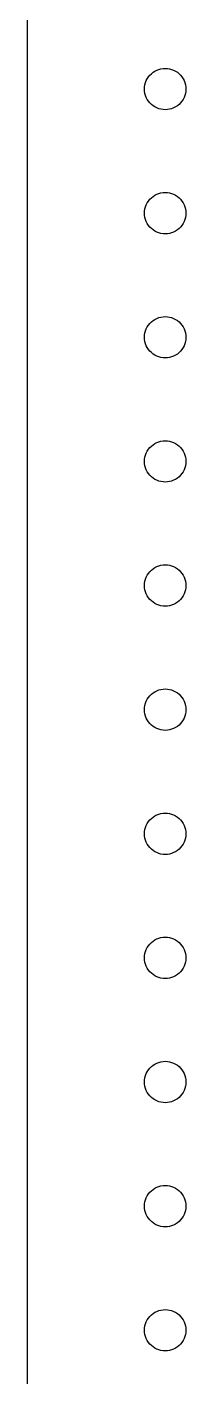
# Model space of a CAD drawing. Header units: metres. Extents: x -90 to 756, y -90 to 295.
# Drawn here: x -90 to -84.25, y 147.31 to 196.25 of the extents above; entities that cross this region are included whole.
import ezdxf

# ---------------------------------------------------------------- set-up
doc = ezdxf.new("R2010")
doc.units = ezdxf.units.M

msp = doc.modelspace()

# ---------------------------------------------------------------- linework, layer by layer
for p, q in [((-90, 245), (-90, 0)), ((-85.6852, 194.305), (-85.6495, 194.375)), ((-85.6495, 194.375), (-85.6068, 194.441)), ((-85.6068, 194.441), (-85.5574, 194.502)), ((-85.5574, 194.502), (-85.5019, 194.557)), ((-85.5019, 194.557), (-85.4408, 194.607)), ((-85.4408, 194.607), (-85.375, 194.65)), ((-85.375, 194.65), (-85.3051, 194.685)), ((-85.3051, 194.685), (-85.2318, 194.713)), ((-85.2318, 194.713), (-85.1559, 194.734)), ((-85.1559, 194.734), (-85.0784, 194.746)), ((-85.0784, 194.746), (-85, 194.75)), ((-85, 194.75), (-84.9216, 194.746)), ((-84.9216, 194.746), (-84.8441, 194.734)), ((-84.8441, 194.734), (-84.7682, 194.713)), ((-84.7682, 194.713), (-84.695, 194.685)), ((-84.695, 194.685), (-84.625, 194.65)), ((-84.625, 194.65), (-84.5592, 194.607)), ((-84.5592, 194.607), (-84.4982, 194.557)), ((-84.4982, 194.557), (-84.4426, 194.502)), ((-84.4426, 194.502), (-84.3932, 194.441)), ((-84.3932, 194.441), (-84.3505, 194.375)), ((-84.3505, 194.375), (-84.3148, 194.305)), ((-85.75, 194), (-85.7459, 194.078)), ((-85.7459, 193.922), (-85.75, 194)), ((-85.7459, 194.078), (-85.7336, 194.156)), ((-85.7336, 193.844), (-85.7459, 193.922)), ((-85.7336, 194.156), (-85.7133, 194.232)), ((-85.7133, 193.768), (-85.7336, 193.844)), ((-85.7133, 194.232), (-85.6852, 194.305)), ((-84.3148, 194.305), (-84.2867, 194.232)), ((-84.2867, 194.232), (-84.2664, 194.156)), ((-84.2664, 193.844), (-84.2867, 193.768)), ((-84.2664, 194.156), (-84.2541, 194.078)), ((-84.2541, 193.922), (-84.2664, 193.844)), ((-84.2541, 194.078), (-84.25, 194)), ((-84.25, 194), (-84.2541, 193.922)), ((-85.6852, 193.695), (-85.7133, 193.768)), ((-85.6495, 193.625), (-85.6852, 193.695)), ((-85.6068, 193.559), (-85.6495, 193.625)), ((-85.5574, 193.498), (-85.6068, 193.559)), ((-85.5019, 193.443), (-85.5574, 193.498)), ((-85.4408, 193.393), (-85.5019, 193.443)), ((-85.375, 193.35), (-85.4408, 193.393)), ((-85.3051, 193.315), (-85.375, 193.35)), ((-84.625, 193.35), (-84.695, 193.315)), ((-84.5592, 193.393), (-84.625, 193.35)), ((-84.4982, 193.443), (-84.5592, 193.393)), ((-84.4426, 193.498), (-84.4982, 193.443)), ((-84.3932, 193.559), (-84.4426, 193.498)), ((-84.3505, 193.625), (-84.3932, 193.559)), ((-84.3148, 193.695), (-84.3505, 193.625)), ((-84.2867, 193.768), (-84.3148, 193.695)), ((-85.2318, 193.287), (-85.3051, 193.315)), ((-85.1559, 193.266), (-85.2318, 193.287)), ((-85.0784, 193.254), (-85.1559, 193.266)), ((-85, 193.25), (-85.0784, 193.254)), ((-84.9216, 193.254), (-85, 193.25)), ((-84.8441, 193.266), (-84.9216, 193.254)), ((-84.7682, 193.287), (-84.8441, 193.266)), ((-84.695, 193.315), (-84.7682, 193.287)), ((-85.6495, 189.875), (-85.6068, 189.941)), ((-85.6068, 189.941), (-85.5574, 190.002)), ((-85.5574, 190.002), (-85.5019, 190.057)), ((-85.5019, 190.057), (-85.4408, 190.107)), ((-85.4408, 190.107), (-85.375, 190.15)), ((-85.375, 190.15), (-85.3051, 190.185)), ((-85.3051, 190.185), (-85.2318, 190.213)), ((-85.2318, 190.213), (-85.1559, 190.234)), ((-85.1559, 190.234), (-85.0784, 190.246)), ((-85.0784, 190.246), (-85, 190.25)), ((-85, 190.25), (-84.9216, 190.246)), ((-84.9216, 190.246), (-84.8441, 190.234)), ((-84.8441, 190.234), (-84.7682, 190.213)), ((-84.7682, 190.213), (-84.695, 190.185)), ((-84.695, 190.185), (-84.625, 190.15)), ((-84.625, 190.15), (-84.5592, 190.107)), ((-84.5592, 190.107), (-84.4982, 190.057)), ((-84.4982, 190.057), (-84.4426, 190.002)), ((-84.4426, 190.002), (-84.3932, 189.941)), ((-84.3932, 189.941), (-84.3505, 189.875)), ((-85.75, 189.5), (-85.7459, 189.578)), ((-85.7459, 189.422), (-85.75, 189.5)), ((-85.7459, 189.578), (-85.7336, 189.656)), ((-85.7336, 189.344), (-85.7459, 189.422)), ((-85.7336, 189.656), (-85.7133, 189.732)), ((-85.7133, 189.732), (-85.6852, 189.805)), ((-85.6852, 189.805), (-85.6495, 189.875)), ((-84.3505, 189.875), (-84.3148, 189.805)), ((-84.3148, 189.805), (-84.2867, 189.732)), ((-84.2867, 189.732), (-84.2664, 189.656)), ((-84.2664, 189.656), (-84.2541, 189.578)), ((-84.2541, 189.422), (-84.2664, 189.344)), ((-84.2541, 189.578), (-84.25, 189.5)), ((-84.25, 189.5), (-84.2541, 189.422)), ((-85.7133, 189.268), (-85.7336, 189.344)), ((-85.6852, 189.195), (-85.7133, 189.268)), ((-85.6495, 189.125), (-85.6852, 189.195)), ((-85.6068, 189.059), (-85.6495, 189.125)), ((-85.5574, 188.998), (-85.6068, 189.059)), ((-85.5019, 188.943), (-85.5574, 188.998)), ((-85.4408, 188.893), (-85.5019, 188.943)), ((-84.4982, 188.943), (-84.5592, 188.893)), ((-84.4426, 188.998), (-84.4982, 188.943)), ((-84.3932, 189.059), (-84.4426, 188.998)), ((-84.3505, 189.125), (-84.3932, 189.059)), ((-84.3148, 189.195), (-84.3505, 189.125)), ((-84.2867, 189.268), (-84.3148, 189.195)), ((-84.2664, 189.344), (-84.2867, 189.268)), ((-85.375, 188.85), (-85.4408, 188.893)), ((-85.3051, 188.815), (-85.375, 188.85)), ((-85.2318, 188.787), (-85.3051, 188.815)), ((-85.1559, 188.766), (-85.2318, 188.787)), ((-85.0784, 188.754), (-85.1559, 188.766)), ((-85, 188.75), (-85.0784, 188.754)), ((-84.9216, 188.754), (-85, 188.75)), ((-84.8441, 188.766), (-84.9216, 188.754)), ((-84.7682, 188.787), (-84.8441, 188.766)), ((-84.695, 188.815), (-84.7682, 188.787)), ((-84.625, 188.85), (-84.695, 188.815)), ((-84.5592, 188.893), (-84.625, 188.85)), ((-85.6068, 185.441), (-85.5574, 185.502)), ((-85.5574, 185.502), (-85.5019, 185.557)), ((-85.5019, 185.557), (-85.4408, 185.607)), ((-85.4408, 185.607), (-85.375, 185.65)), ((-85.375, 185.65), (-85.3051, 185.685)), ((-85.3051, 185.685), (-85.2318, 185.713)), ((-85.2318, 185.713), (-85.1559, 185.734)), ((-85.1559, 185.734), (-85.0784, 185.746)), ((-85.0784, 185.746), (-85, 185.75)), ((-85, 185.75), (-84.9216, 185.746)), ((-84.9216, 185.746), (-84.8441, 185.734)), ((-84.8441, 185.734), (-84.7682, 185.713)), ((-84.7682, 185.713), (-84.695, 185.685)), ((-84.695, 185.685), (-84.625, 185.65)), ((-84.625, 185.65), (-84.5592, 185.607)), ((-84.5592, 185.607), (-84.4982, 185.557)), ((-84.4982, 185.557), (-84.4426, 185.502)), ((-84.4426, 185.502), (-84.3932, 185.441)), ((-85.75, 185), (-85.7459, 185.078)), ((-85.7459, 185.078), (-85.7336, 185.156)), ((-85.7336, 185.156), (-85.7133, 185.232)), ((-85.7133, 185.232), (-85.6852, 185.305)), ((-85.6852, 185.305), (-85.6495, 185.375)), ((-85.6495, 185.375), (-85.6068, 185.441)), ((-84.3932, 185.441), (-84.3505, 185.375)), ((-84.3505, 185.375), (-84.3148, 185.305)), ((-84.3148, 185.305), (-84.2867, 185.232)), ((-84.2867, 185.232), (-84.2664, 185.156)), ((-84.2664, 185.156), (-84.2541, 185.078)), ((-84.2541, 185.078), (-84.25, 185)), ((-85.7459, 184.922), (-85.75, 185)), ((-85.7336, 184.844), (-85.7459, 184.922)), ((-85.7133, 184.768), (-85.7336, 184.844)), ((-85.6852, 184.695), (-85.7133, 184.768)), ((-85.6495, 184.625), (-85.6852, 184.695)), ((-85.6068, 184.559), (-85.6495, 184.625)), ((-85.5574, 184.498), (-85.6068, 184.559)), ((-84.3932, 184.559), (-84.4426, 184.498)), ((-84.3505, 184.625), (-84.3932, 184.559)), ((-84.3148, 184.695), (-84.3505, 184.625)), ((-84.2867, 184.768), (-84.3148, 184.695)), ((-84.2664, 184.844), (-84.2867, 184.768)), ((-84.2541, 184.922), (-84.2664, 184.844)), ((-84.25, 185), (-84.2541, 184.922)), ((-85.5019, 184.443), (-85.5574, 184.498)), ((-85.4408, 184.393), (-85.5019, 184.443)), ((-85.375, 184.35), (-85.4408, 184.393)), ((-85.3051, 184.315), (-85.375, 184.35)), ((-85.2318, 184.287), (-85.3051, 184.315)), ((-85.1559, 184.266), (-85.2318, 184.287)), ((-85.0784, 184.254), (-85.1559, 184.266)), ((-85, 184.25), (-85.0784, 184.254)), ((-84.9216, 184.254), (-85, 184.25)), ((-84.8441, 184.266), (-84.9216, 184.254)), ((-84.7682, 184.287), (-84.8441, 184.266)), ((-84.695, 184.315), (-84.7682, 184.287)), ((-84.625, 184.35), (-84.695, 184.315)), ((-84.5592, 184.393), (-84.625, 184.35)), ((-84.4982, 184.443), (-84.5592, 184.393)), ((-84.4426, 184.498), (-84.4982, 184.443)), ((-85.5019, 181.057), (-85.4408, 181.107)), ((-85.4408, 181.107), (-85.375, 181.15)), ((-85.375, 181.15), (-85.3051, 181.185)), ((-85.3051, 181.185), (-85.2318, 181.213)), ((-85.2318, 181.213), (-85.1559, 181.234)), ((-85.1559, 181.234), (-85.0784, 181.246)), ((-85.0784, 181.246), (-85, 181.25)), ((-85, 181.25), (-84.9216, 181.246)), ((-84.9216, 181.246), (-84.8441, 181.234)), ((-84.8441, 181.234), (-84.7682, 181.213)), ((-84.7682, 181.213), (-84.695, 181.185)), ((-84.695, 181.185), (-84.625, 181.15)), ((-84.625, 181.15), (-84.5592, 181.107)), ((-84.5592, 181.107), (-84.4982, 181.057)), ((-85.7459, 180.578), (-85.7336, 180.656)), ((-85.7336, 180.656), (-85.7133, 180.732)), ((-85.7133, 180.732), (-85.6852, 180.805)), ((-85.6852, 180.805), (-85.6495, 180.875)), ((-85.6495, 180.875), (-85.6068, 180.941)), ((-85.6068, 180.941), (-85.5574, 181.002)), ((-85.5574, 181.002), (-85.5019, 181.057)), ((-84.4982, 181.057), (-84.4426, 181.002)), ((-84.4426, 181.002), (-84.3932, 180.941)), ((-84.3932, 180.941), (-84.3505, 180.875)), ((-84.3505, 180.875), (-84.3148, 180.805)), ((-84.3148, 180.805), (-84.2867, 180.732)), ((-84.2867, 180.732), (-84.2664, 180.656)), ((-84.2664, 180.656), (-84.2541, 180.578)), ((-85.75, 180.5), (-85.7459, 180.578)), ((-85.7459, 180.422), (-85.75, 180.5)), ((-85.7336, 180.344), (-85.7459, 180.422)), ((-85.7133, 180.268), (-85.7336, 180.344)), ((-85.6852, 180.195), (-85.7133, 180.268)), ((-85.6495, 180.125), (-85.6852, 180.195)), ((-85.6068, 180.059), (-85.6495, 180.125)), ((-84.3505, 180.125), (-84.3932, 180.059)), ((-84.3148, 180.195), (-84.3505, 180.125)), ((-84.2867, 180.268), (-84.3148, 180.195)), ((-84.2664, 180.344), (-84.2867, 180.268)), ((-84.2541, 180.422), (-84.2664, 180.344)), ((-84.2541, 180.578), (-84.25, 180.5)), ((-84.25, 180.5), (-84.2541, 180.422)), ((-85.5574, 179.998), (-85.6068, 180.059)), ((-85.5019, 179.943), (-85.5574, 179.998)), ((-85.4408, 179.893), (-85.5019, 179.943)), ((-85.375, 179.85), (-85.4408, 179.893)), ((-85.3051, 179.815), (-85.375, 179.85)), ((-85.2318, 179.787), (-85.3051, 179.815)), ((-85.1559, 179.766), (-85.2318, 179.787)), ((-85.0784, 179.754), (-85.1559, 179.766)), ((-85, 179.75), (-85.0784, 179.754)), ((-84.9216, 179.754), (-85, 179.75)), ((-84.8441, 179.766), (-84.9216, 179.754)), ((-84.7682, 179.787), (-84.8441, 179.766)), ((-84.695, 179.815), (-84.7682, 179.787)), ((-84.625, 179.85), (-84.695, 179.815)), ((-84.5592, 179.893), (-84.625, 179.85)), ((-84.4982, 179.943), (-84.5592, 179.893)), ((-84.4426, 179.998), (-84.4982, 179.943)), ((-84.3932, 180.059), (-84.4426, 179.998)), ((-85.3051, 176.685), (-85.2318, 176.713)), ((-85.2318, 176.713), (-85.1559, 176.734)), ((-85.1559, 176.734), (-85.0784, 176.746)), ((-85.0784, 176.746), (-85, 176.75)), ((-85, 176.75), (-84.9216, 176.746)), ((-84.9216, 176.746), (-84.8441, 176.734)), ((-84.8441, 176.734), (-84.7682, 176.713)), ((-84.7682, 176.713), (-84.695, 176.685)), ((-85.7336, 176.156), (-85.7133, 176.232)), ((-85.7133, 176.232), (-85.6852, 176.305)), ((-85.6852, 176.305), (-85.6495, 176.375)), ((-85.6495, 176.375), (-85.6068, 176.441)), ((-85.6068, 176.441), (-85.5574, 176.502)), ((-85.5574, 176.502), (-85.5019, 176.557)), ((-85.5019, 176.557), (-85.4408, 176.607)), ((-85.4408, 176.607), (-85.375, 176.65)), ((-85.375, 176.65), (-85.3051, 176.685)), ((-84.695, 176.685), (-84.625, 176.65)), ((-84.625, 176.65), (-84.5592, 176.607)), ((-84.5592, 176.607), (-84.4982, 176.557)), ((-84.4982, 176.557), (-84.4426, 176.502)), ((-84.4426, 176.502), (-84.3932, 176.441)), ((-84.3932, 176.441), (-84.3505, 176.375)), ((-84.3505, 176.375), (-84.3148, 176.305)), ((-84.3148, 176.305), (-84.2867, 176.232)), ((-84.2867, 176.232), (-84.2664, 176.156)), ((-85.75, 176), (-85.7459, 176.078)), ((-85.7459, 175.922), (-85.75, 176)), ((-85.7459, 176.078), (-85.7336, 176.156)), ((-85.7336, 175.844), (-85.7459, 175.922)), ((-85.7133, 175.768), (-85.7336, 175.844)), ((-85.6852, 175.695), (-85.7133, 175.768)), ((-84.2867, 175.768), (-84.3148, 175.695)), ((-84.2664, 175.844), (-84.2867, 175.768)), ((-84.2664, 176.156), (-84.2541, 176.078)), ((-84.2541, 175.922), (-84.2664, 175.844)), ((-84.2541, 176.078), (-84.25, 176)), ((-84.25, 176), (-84.2541, 175.922)), ((-85.6495, 175.625), (-85.6852, 175.695)), ((-85.6068, 175.559), (-85.6495, 175.625)), ((-85.5574, 175.498), (-85.6068, 175.559)), ((-85.5019, 175.443), (-85.5574, 175.498)), ((-85.4408, 175.393), (-85.5019, 175.443)), ((-85.375, 175.35), (-85.4408, 175.393)), ((-85.3051, 175.315), (-85.375, 175.35)), ((-85.2318, 175.287), (-85.3051, 175.315)), ((-85.1559, 175.266), (-85.2318, 175.287)), ((-85.0784, 175.254), (-85.1559, 175.266)), ((-85, 175.25), (-85.0784, 175.254)), ((-84.9216, 175.254), (-85, 175.25)), ((-84.8441, 175.266), (-84.9216, 175.254)), ((-84.7682, 175.287), (-84.8441, 175.266)), ((-84.695, 175.315), (-84.7682, 175.287)), ((-84.625, 175.35), (-84.695, 175.315)), ((-84.5592, 175.393), (-84.625, 175.35)), ((-84.4982, 175.443), (-84.5592, 175.393)), ((-84.4426, 175.498), (-84.4982, 175.443)), ((-84.3932, 175.559), (-84.4426, 175.498)), ((-84.3505, 175.625), (-84.3932, 175.559)), ((-84.3148, 175.695), (-84.3505, 175.625)), ((-85.7133, 171.732), (-85.6852, 171.805)), ((-85.6852, 171.805), (-85.6495, 171.875)), ((-85.6495, 171.875), (-85.6068, 171.941)), ((-85.6068, 171.941), (-85.5574, 172.002)), ((-85.5574, 172.002), (-85.5019, 172.057)), ((-85.5019, 172.057), (-85.4408, 172.107)), ((-85.4408, 172.107), (-85.375, 172.15)), ((-85.375, 172.15), (-85.3051, 172.185)), ((-85.3051, 172.185), (-85.2318, 172.213)), ((-85.2318, 172.213), (-85.1559, 172.234)), ((-85.1559, 172.234), (-85.0784, 172.246)), ((-85.0784, 172.246), (-85, 172.25)), ((-85, 172.25), (-84.9216, 172.246)), ((-84.9216, 172.246), (-84.8441, 172.234)), ((-84.8441, 172.234), (-84.7682, 172.213)), ((-84.7682, 172.213), (-84.695, 172.185)), ((-84.695, 172.185), (-84.625, 172.15)), ((-84.625, 172.15), (-84.5592, 172.107)), ((-84.5592, 172.107), (-84.4982, 172.057)), ((-84.4982, 172.057), (-84.4426, 172.002)), ((-84.4426, 172.002), (-84.3932, 171.941)), ((-84.3932, 171.941), (-84.3505, 171.875)), ((-84.3505, 171.875), (-84.3148, 171.805)), ((-84.3148, 171.805), (-84.2867, 171.732)), ((-85.75, 171.5), (-85.7459, 171.578)), ((-85.7459, 171.422), (-85.75, 171.5)), ((-85.7459, 171.578), (-85.7336, 171.656)), ((-85.7336, 171.344), (-85.7459, 171.422)), ((-85.7336, 171.656), (-85.7133, 171.732)), ((-85.7133, 171.268), (-85.7336, 171.344)), ((-84.2867, 171.732), (-84.2664, 171.656)), ((-84.2664, 171.344), (-84.2867, 171.268)), ((-84.2664, 171.656), (-84.2541, 171.578)), ((-84.2541, 171.422), (-84.2664, 171.344)), ((-84.2541, 171.578), (-84.25, 171.5)), ((-84.25, 171.5), (-84.2541, 171.422)), ((-85.6852, 171.195), (-85.7133, 171.268)), ((-85.6495, 171.125), (-85.6852, 171.195)), ((-85.6068, 171.059), (-85.6495, 171.125)), ((-85.5574, 170.998), (-85.6068, 171.059)), ((-85.5019, 170.943), (-85.5574, 170.998)), ((-85.4408, 170.893), (-85.5019, 170.943)), ((-85.375, 170.85), (-85.4408, 170.893)), ((-85.3051, 170.815), (-85.375, 170.85)), ((-84.625, 170.85), (-84.695, 170.815)), ((-84.5592, 170.893), (-84.625, 170.85)), ((-84.4982, 170.943), (-84.5592, 170.893)), ((-84.4426, 170.998), (-84.4982, 170.943)), ((-84.3932, 171.059), (-84.4426, 170.998)), ((-84.3505, 171.125), (-84.3932, 171.059)), ((-84.3148, 171.195), (-84.3505, 171.125)), ((-84.2867, 171.268), (-84.3148, 171.195)), ((-85.2318, 170.787), (-85.3051, 170.815)), ((-85.1559, 170.766), (-85.2318, 170.787)), ((-85.0784, 170.754), (-85.1559, 170.766)), ((-85, 170.75), (-85.0784, 170.754)), ((-84.9216, 170.754), (-85, 170.75)), ((-84.8441, 170.766), (-84.9216, 170.754)), ((-84.7682, 170.787), (-84.8441, 170.766)), ((-84.695, 170.815), (-84.7682, 170.787)), ((-85.6495, 167.375), (-85.6068, 167.441)), ((-85.6068, 167.441), (-85.5574, 167.502)), ((-85.5574, 167.502), (-85.5019, 167.557)), ((-85.5019, 167.557), (-85.4408, 167.607)), ((-85.4408, 167.607), (-85.375, 167.65)), ((-85.375, 167.65), (-85.3051, 167.685)), ((-85.3051, 167.685), (-85.2318, 167.713)), ((-85.2318, 167.713), (-85.1559, 167.734)), ((-85.1559, 167.734), (-85.0784, 167.746)), ((-85.0784, 167.746), (-85, 167.75)), ((-85, 167.75), (-84.9216, 167.746)), ((-84.9216, 167.746), (-84.8441, 167.734)), ((-84.8441, 167.734), (-84.7682, 167.713)), ((-84.7682, 167.713), (-84.695, 167.685)), ((-84.695, 167.685), (-84.625, 167.65)), ((-84.625, 167.65), (-84.5592, 167.607)), ((-84.5592, 167.607), (-84.4982, 167.557)), ((-84.4982, 167.557), (-84.4426, 167.502)), ((-84.4426, 167.502), (-84.3932, 167.441)), ((-84.3932, 167.441), (-84.3505, 167.375)), ((-85.75, 167), (-85.7459, 167.078)), ((-85.7459, 166.922), (-85.75, 167)), ((-85.7459, 167.078), (-85.7336, 167.156)), ((-85.7336, 166.844), (-85.7459, 166.922)), ((-85.7336, 167.156), (-85.7133, 167.232)), ((-85.7133, 167.232), (-85.6852, 167.305)), ((-85.6852, 167.305), (-85.6495, 167.375)), ((-84.3505, 167.375), (-84.3148, 167.305)), ((-84.3148, 167.305), (-84.2867, 167.232)), ((-84.2867, 167.232), (-84.2664, 167.156)), ((-84.2664, 167.156), (-84.2541, 167.078)), ((-84.2541, 166.922), (-84.2664, 166.844)), ((-84.2541, 167.078), (-84.25, 167)), ((-84.25, 167), (-84.2541, 166.922)), ((-85.7133, 166.768), (-85.7336, 166.844)), ((-85.6852, 166.695), (-85.7133, 166.768)), ((-85.6495, 166.625), (-85.6852, 166.695)), ((-85.6068, 166.559), (-85.6495, 166.625)), ((-85.5574, 166.498), (-85.6068, 166.559)), ((-85.5019, 166.443), (-85.5574, 166.498)), ((-85.4408, 166.393), (-85.5019, 166.443)), ((-84.4982, 166.443), (-84.5592, 166.393)), ((-84.4426, 166.498), (-84.4982, 166.443)), ((-84.3932, 166.559), (-84.4426, 166.498)), ((-84.3505, 166.625), (-84.3932, 166.559)), ((-84.3148, 166.695), (-84.3505, 166.625)), ((-84.2867, 166.768), (-84.3148, 166.695)), ((-84.2664, 166.844), (-84.2867, 166.768)), ((-85.375, 166.35), (-85.4408, 166.393)), ((-85.3051, 166.315), (-85.375, 166.35)), ((-85.2318, 166.287), (-85.3051, 166.315)), ((-85.1559, 166.266), (-85.2318, 166.287)), ((-85.0784, 166.254), (-85.1559, 166.266)), ((-85, 166.25), (-85.0784, 166.254)), ((-84.9216, 166.254), (-85, 166.25)), ((-84.8441, 166.266), (-84.9216, 166.254)), ((-84.7682, 166.287), (-84.8441, 166.266)), ((-84.695, 166.315), (-84.7682, 166.287)), ((-84.625, 166.35), (-84.695, 166.315)), ((-84.5592, 166.393), (-84.625, 166.35)), ((-85.6068, 162.941), (-85.5574, 163.002)), ((-85.5574, 163.002), (-85.5019, 163.057)), ((-85.5019, 163.057), (-85.4408, 163.107)), ((-85.4408, 163.107), (-85.375, 163.15)), ((-85.375, 163.15), (-85.3051, 163.185)), ((-85.3051, 163.185), (-85.2318, 163.213)), ((-85.2318, 163.213), (-85.1559, 163.234)), ((-85.1559, 163.234), (-85.0784, 163.246)), ((-85.0784, 163.246), (-85, 163.25)), ((-85, 163.25), (-84.9216, 163.246)), ((-84.9216, 163.246), (-84.8441, 163.234)), ((-84.8441, 163.234), (-84.7682, 163.213)), ((-84.7682, 163.213), (-84.695, 163.185)), ((-84.695, 163.185), (-84.625, 163.15)), ((-84.625, 163.15), (-84.5592, 163.107)), ((-84.5592, 163.107), (-84.4982, 163.057)), ((-84.4982, 163.057), (-84.4426, 163.002)), ((-84.4426, 163.002), (-84.3932, 162.941)), ((-85.75, 162.5), (-85.7459, 162.578)), ((-85.7459, 162.422), (-85.75, 162.5)), ((-85.7459, 162.578), (-85.7336, 162.656)), ((-85.7336, 162.656), (-85.7133, 162.732)), ((-85.7133, 162.732), (-85.6852, 162.805)), ((-85.6852, 162.805), (-85.6495, 162.875)), ((-85.6495, 162.875), (-85.6068, 162.941)), ((-84.3932, 162.941), (-84.3505, 162.875)), ((-84.3505, 162.875), (-84.3148, 162.805)), ((-84.3148, 162.805), (-84.2867, 162.732)), ((-84.2867, 162.732), (-84.2664, 162.656)), ((-84.2664, 162.656), (-84.2541, 162.578)), ((-84.2541, 162.578), (-84.25, 162.5)), ((-84.25, 162.5), (-84.2541, 162.422)), ((-85.7336, 162.344), (-85.7459, 162.422)), ((-85.7133, 162.268), (-85.7336, 162.344)), ((-85.6852, 162.195), (-85.7133, 162.268)), ((-85.6495, 162.125), (-85.6852, 162.195)), ((-85.6068, 162.059), (-85.6495, 162.125)), ((-85.5574, 161.998), (-85.6068, 162.059)), ((-84.3932, 162.059), (-84.4426, 161.998)), ((-84.3505, 162.125), (-84.3932, 162.059)), ((-84.3148, 162.195), (-84.3505, 162.125)), ((-84.2867, 162.268), (-84.3148, 162.195)), ((-84.2664, 162.344), (-84.2867, 162.268)), ((-84.2541, 162.422), (-84.2664, 162.344)), ((-85.5019, 161.943), (-85.5574, 161.998)), ((-85.4408, 161.893), (-85.5019, 161.943)), ((-85.375, 161.85), (-85.4408, 161.893)), ((-85.3051, 161.815), (-85.375, 161.85)), ((-85.2318, 161.787), (-85.3051, 161.815)), ((-85.1559, 161.766), (-85.2318, 161.787)), ((-85.0784, 161.754), (-85.1559, 161.766)), ((-85, 161.75), (-85.0784, 161.754)), ((-84.9216, 161.754), (-85, 161.75)), ((-84.8441, 161.766), (-84.9216, 161.754)), ((-84.7682, 161.787), (-84.8441, 161.766)), ((-84.695, 161.815), (-84.7682, 161.787)), ((-84.625, 161.85), (-84.695, 161.815)), ((-84.5592, 161.893), (-84.625, 161.85)), ((-84.4982, 161.943), (-84.5592, 161.893)), ((-84.4426, 161.998), (-84.4982, 161.943)), ((-85.5019, 158.557), (-85.4408, 158.607)), ((-85.4408, 158.607), (-85.375, 158.65)), ((-85.375, 158.65), (-85.3051, 158.685)), ((-85.3051, 158.685), (-85.2318, 158.713)), ((-85.2318, 158.713), (-85.1559, 158.734)), ((-85.1559, 158.734), (-85.0784, 158.746)), ((-85.0784, 158.746), (-85, 158.75)), ((-85, 158.75), (-84.9216, 158.746)), ((-84.9216, 158.746), (-84.8441, 158.734)), ((-84.8441, 158.734), (-84.7682, 158.713)), ((-84.7682, 158.713), (-84.695, 158.685)), ((-84.695, 158.685), (-84.625, 158.65)), ((-84.625, 158.65), (-84.5592, 158.607)), ((-84.5592, 158.607), (-84.4982, 158.557)), ((-85.7459, 158.078), (-85.7336, 158.156)), ((-85.7336, 158.156), (-85.7133, 158.232)), ((-85.7133, 158.232), (-85.6852, 158.305)), ((-85.6852, 158.305), (-85.6495, 158.375)), ((-85.6495, 158.375), (-85.6068, 158.441)), ((-85.6068, 158.441), (-85.5574, 158.502)), ((-85.5574, 158.502), (-85.5019, 158.557)), ((-84.4982, 158.557), (-84.4426, 158.502)), ((-84.4426, 158.502), (-84.3932, 158.441)), ((-84.3932, 158.441), (-84.3505, 158.375)), ((-84.3505, 158.375), (-84.3148, 158.305)), ((-84.3148, 158.305), (-84.2867, 158.232)), ((-84.2867, 158.232), (-84.2664, 158.156)), ((-84.2664, 158.156), (-84.2541, 158.078)), ((-85.75, 158), (-85.7459, 158.078)), ((-85.7459, 157.922), (-85.75, 158)), ((-85.7336, 157.844), (-85.7459, 157.922)), ((-85.7133, 157.768), (-85.7336, 157.844)), ((-85.6852, 157.695), (-85.7133, 157.768)), ((-85.6495, 157.625), (-85.6852, 157.695)), ((-85.6068, 157.559), (-85.6495, 157.625)), ((-84.3505, 157.625), (-84.3932, 157.559)), ((-84.3148, 157.695), (-84.3505, 157.625)), ((-84.2867, 157.768), (-84.3148, 157.695)), ((-84.2664, 157.844), (-84.2867, 157.768)), ((-84.2541, 157.922), (-84.2664, 157.844)), ((-84.2541, 158.078), (-84.25, 158)), ((-84.25, 158), (-84.2541, 157.922)), ((-85.5574, 157.498), (-85.6068, 157.559)), ((-85.5019, 157.443), (-85.5574, 157.498)), ((-85.4408, 157.393), (-85.5019, 157.443)), ((-85.375, 157.35), (-85.4408, 157.393)), ((-85.3051, 157.315), (-85.375, 157.35)), ((-85.2318, 157.287), (-85.3051, 157.315)), ((-85.1559, 157.266), (-85.2318, 157.287)), ((-85.0784, 157.254), (-85.1559, 157.266)), ((-85, 157.25), (-85.0784, 157.254)), ((-84.9216, 157.254), (-85, 157.25)), ((-84.8441, 157.266), (-84.9216, 157.254)), ((-84.7682, 157.287), (-84.8441, 157.266)), ((-84.695, 157.315), (-84.7682, 157.287)), ((-84.625, 157.35), (-84.695, 157.315)), ((-84.5592, 157.393), (-84.625, 157.35)), ((-84.4982, 157.443), (-84.5592, 157.393)), ((-84.4426, 157.498), (-84.4982, 157.443)), ((-84.3932, 157.559), (-84.4426, 157.498)), ((-85.375, 154.15), (-85.3051, 154.185)), ((-85.3051, 154.185), (-85.2318, 154.213)), ((-85.2318, 154.213), (-85.1559, 154.234)), ((-85.1559, 154.234), (-85.0784, 154.246)), ((-85.0784, 154.246), (-85, 154.25)), ((-85, 154.25), (-84.9216, 154.246)), ((-84.9216, 154.246), (-84.8441, 154.234)), ((-84.8441, 154.234), (-84.7682, 154.213)), ((-84.7682, 154.213), (-84.695, 154.185)), ((-84.695, 154.185), (-84.625, 154.15)), ((-85.7336, 153.656), (-85.7133, 153.732)), ((-85.7133, 153.732), (-85.6852, 153.805)), ((-85.6852, 153.805), (-85.6495, 153.875)), ((-85.6495, 153.875), (-85.6068, 153.941)), ((-85.6068, 153.941), (-85.5574, 154.002)), ((-85.5574, 154.002), (-85.5019, 154.057)), ((-85.5019, 154.057), (-85.4408, 154.107)), ((-85.4408, 154.107), (-85.375, 154.15)), ((-84.625, 154.15), (-84.5592, 154.107)), ((-84.5592, 154.107), (-84.4982, 154.057)), ((-84.4982, 154.057), (-84.4426, 154.002)), ((-84.4426, 154.002), (-84.3932, 153.941)), ((-84.3932, 153.941), (-84.3505, 153.875)), ((-84.3505, 153.875), (-84.3148, 153.805)), ((-84.3148, 153.805), (-84.2867, 153.732)), ((-84.2867, 153.732), (-84.2664, 153.656)), ((-85.75, 153.5), (-85.7459, 153.578)), ((-85.7459, 153.422), (-85.75, 153.5)), ((-85.7459, 153.578), (-85.7336, 153.656)), ((-85.7336, 153.344), (-85.7459, 153.422)), ((-85.7133, 153.268), (-85.7336, 153.344)), ((-85.6852, 153.195), (-85.7133, 153.268)), ((-84.2867, 153.268), (-84.3148, 153.195)), ((-84.2664, 153.344), (-84.2867, 153.268)), ((-84.2664, 153.656), (-84.2541, 153.578)), ((-84.2541, 153.422), (-84.2664, 153.344)), ((-84.2541, 153.578), (-84.25, 153.5)), ((-84.25, 153.5), (-84.2541, 153.422)), ((-85.6495, 153.125), (-85.6852, 153.195)), ((-85.6068, 153.059), (-85.6495, 153.125)), ((-85.5574, 152.998), (-85.6068, 153.059)), ((-85.5019, 152.943), (-85.5574, 152.998)), ((-85.4408, 152.893), (-85.5019, 152.943)), ((-85.375, 152.85), (-85.4408, 152.893)), ((-85.3051, 152.815), (-85.375, 152.85)), ((-85.2318, 152.787), (-85.3051, 152.815)), ((-85.1559, 152.766), (-85.2318, 152.787)), ((-85.0784, 152.754), (-85.1559, 152.766)), ((-85, 152.75), (-85.0784, 152.754)), ((-84.9216, 152.754), (-85, 152.75)), ((-84.8441, 152.766), (-84.9216, 152.754)), ((-84.7682, 152.787), (-84.8441, 152.766)), ((-84.695, 152.815), (-84.7682, 152.787)), ((-84.625, 152.85), (-84.695, 152.815)), ((-84.5592, 152.893), (-84.625, 152.85)), ((-84.4982, 152.943), (-84.5592, 152.893)), ((-84.4426, 152.998), (-84.4982, 152.943)), ((-84.3932, 153.059), (-84.4426, 152.998)), ((-84.3505, 153.125), (-84.3932, 153.059)), ((-84.3148, 153.195), (-84.3505, 153.125)), ((-85.7133, 149.232), (-85.6852, 149.305)), ((-85.6852, 149.305), (-85.6495, 149.375)), ((-85.6495, 149.375), (-85.6068, 149.441)), ((-85.6068, 149.441), (-85.5574, 149.502)), ((-85.5574, 149.502), (-85.5019, 149.557)), ((-85.5019, 149.557), (-85.4408, 149.607)), ((-85.4408, 149.607), (-85.375, 149.65)), ((-85.375, 149.65), (-85.3051, 149.685)), ((-85.3051, 149.685), (-85.2318, 149.713)), ((-85.2318, 149.713), (-85.1559, 149.734)), ((-85.1559, 149.734), (-85.0784, 149.746)), ((-85.0784, 149.746), (-85, 149.75)), ((-85, 149.75), (-84.9216, 149.746)), ((-84.9216, 149.746), (-84.8441, 149.734)), ((-84.8441, 149.734), (-84.7682, 149.713)), ((-84.7682, 149.713), (-84.695, 149.685)), ((-84.695, 149.685), (-84.625, 149.65)), ((-84.625, 149.65), (-84.5592, 149.607)), ((-84.5592, 149.607), (-84.4982, 149.557)), ((-84.4982, 149.557), (-84.4426, 149.502)), ((-84.4426, 149.502), (-84.3932, 149.441)), ((-84.3932, 149.441), (-84.3505, 149.375)), ((-84.3505, 149.375), (-84.3148, 149.305)), ((-84.3148, 149.305), (-84.2867, 149.232)), ((-85.75, 149), (-85.7459, 149.078)), ((-85.7459, 148.922), (-85.75, 149)), ((-85.7459, 149.078), (-85.7336, 149.156)), ((-85.7336, 148.844), (-85.7459, 148.922)), ((-85.7336, 149.156), (-85.7133, 149.232)), ((-85.7133, 148.768), (-85.7336, 148.844)), ((-84.2867, 149.232), (-84.2664, 149.156)), ((-84.2664, 148.844), (-84.2867, 148.768)), ((-84.2664, 149.156), (-84.2541, 149.078)), ((-84.2541, 148.922), (-84.2664, 148.844)), ((-84.2541, 149.078), (-84.25, 149)), ((-84.25, 149), (-84.2541, 148.922)), ((-85.6852, 148.695), (-85.7133, 148.768)), ((-85.6495, 148.625), (-85.6852, 148.695)), ((-85.6068, 148.559), (-85.6495, 148.625)), ((-85.5574, 148.498), (-85.6068, 148.559)), ((-85.5019, 148.443), (-85.5574, 148.498)), ((-85.4408, 148.393), (-85.5019, 148.443)), ((-85.375, 148.35), (-85.4408, 148.393)), ((-85.3051, 148.315), (-85.375, 148.35)), ((-85.2318, 148.287), (-85.3051, 148.315)), ((-84.695, 148.315), (-84.7682, 148.287)), ((-84.625, 148.35), (-84.695, 148.315)), ((-84.5592, 148.393), (-84.625, 148.35)), ((-84.4982, 148.443), (-84.5592, 148.393)), ((-84.4426, 148.498), (-84.4982, 148.443)), ((-84.3932, 148.559), (-84.4426, 148.498)), ((-84.3505, 148.625), (-84.3932, 148.559)), ((-84.3148, 148.695), (-84.3505, 148.625)), ((-84.2867, 148.768), (-84.3148, 148.695)), ((-85.1559, 148.266), (-85.2318, 148.287)), ((-85.0784, 148.254), (-85.1559, 148.266)), ((-85, 148.25), (-85.0784, 148.254)), ((-84.9216, 148.254), (-85, 148.25)), ((-84.8441, 148.266), (-84.9216, 148.254)), ((-84.7682, 148.287), (-84.8441, 148.266))]:
    msp.add_line(p, q)

doc.saveas('drawing.dxf')
